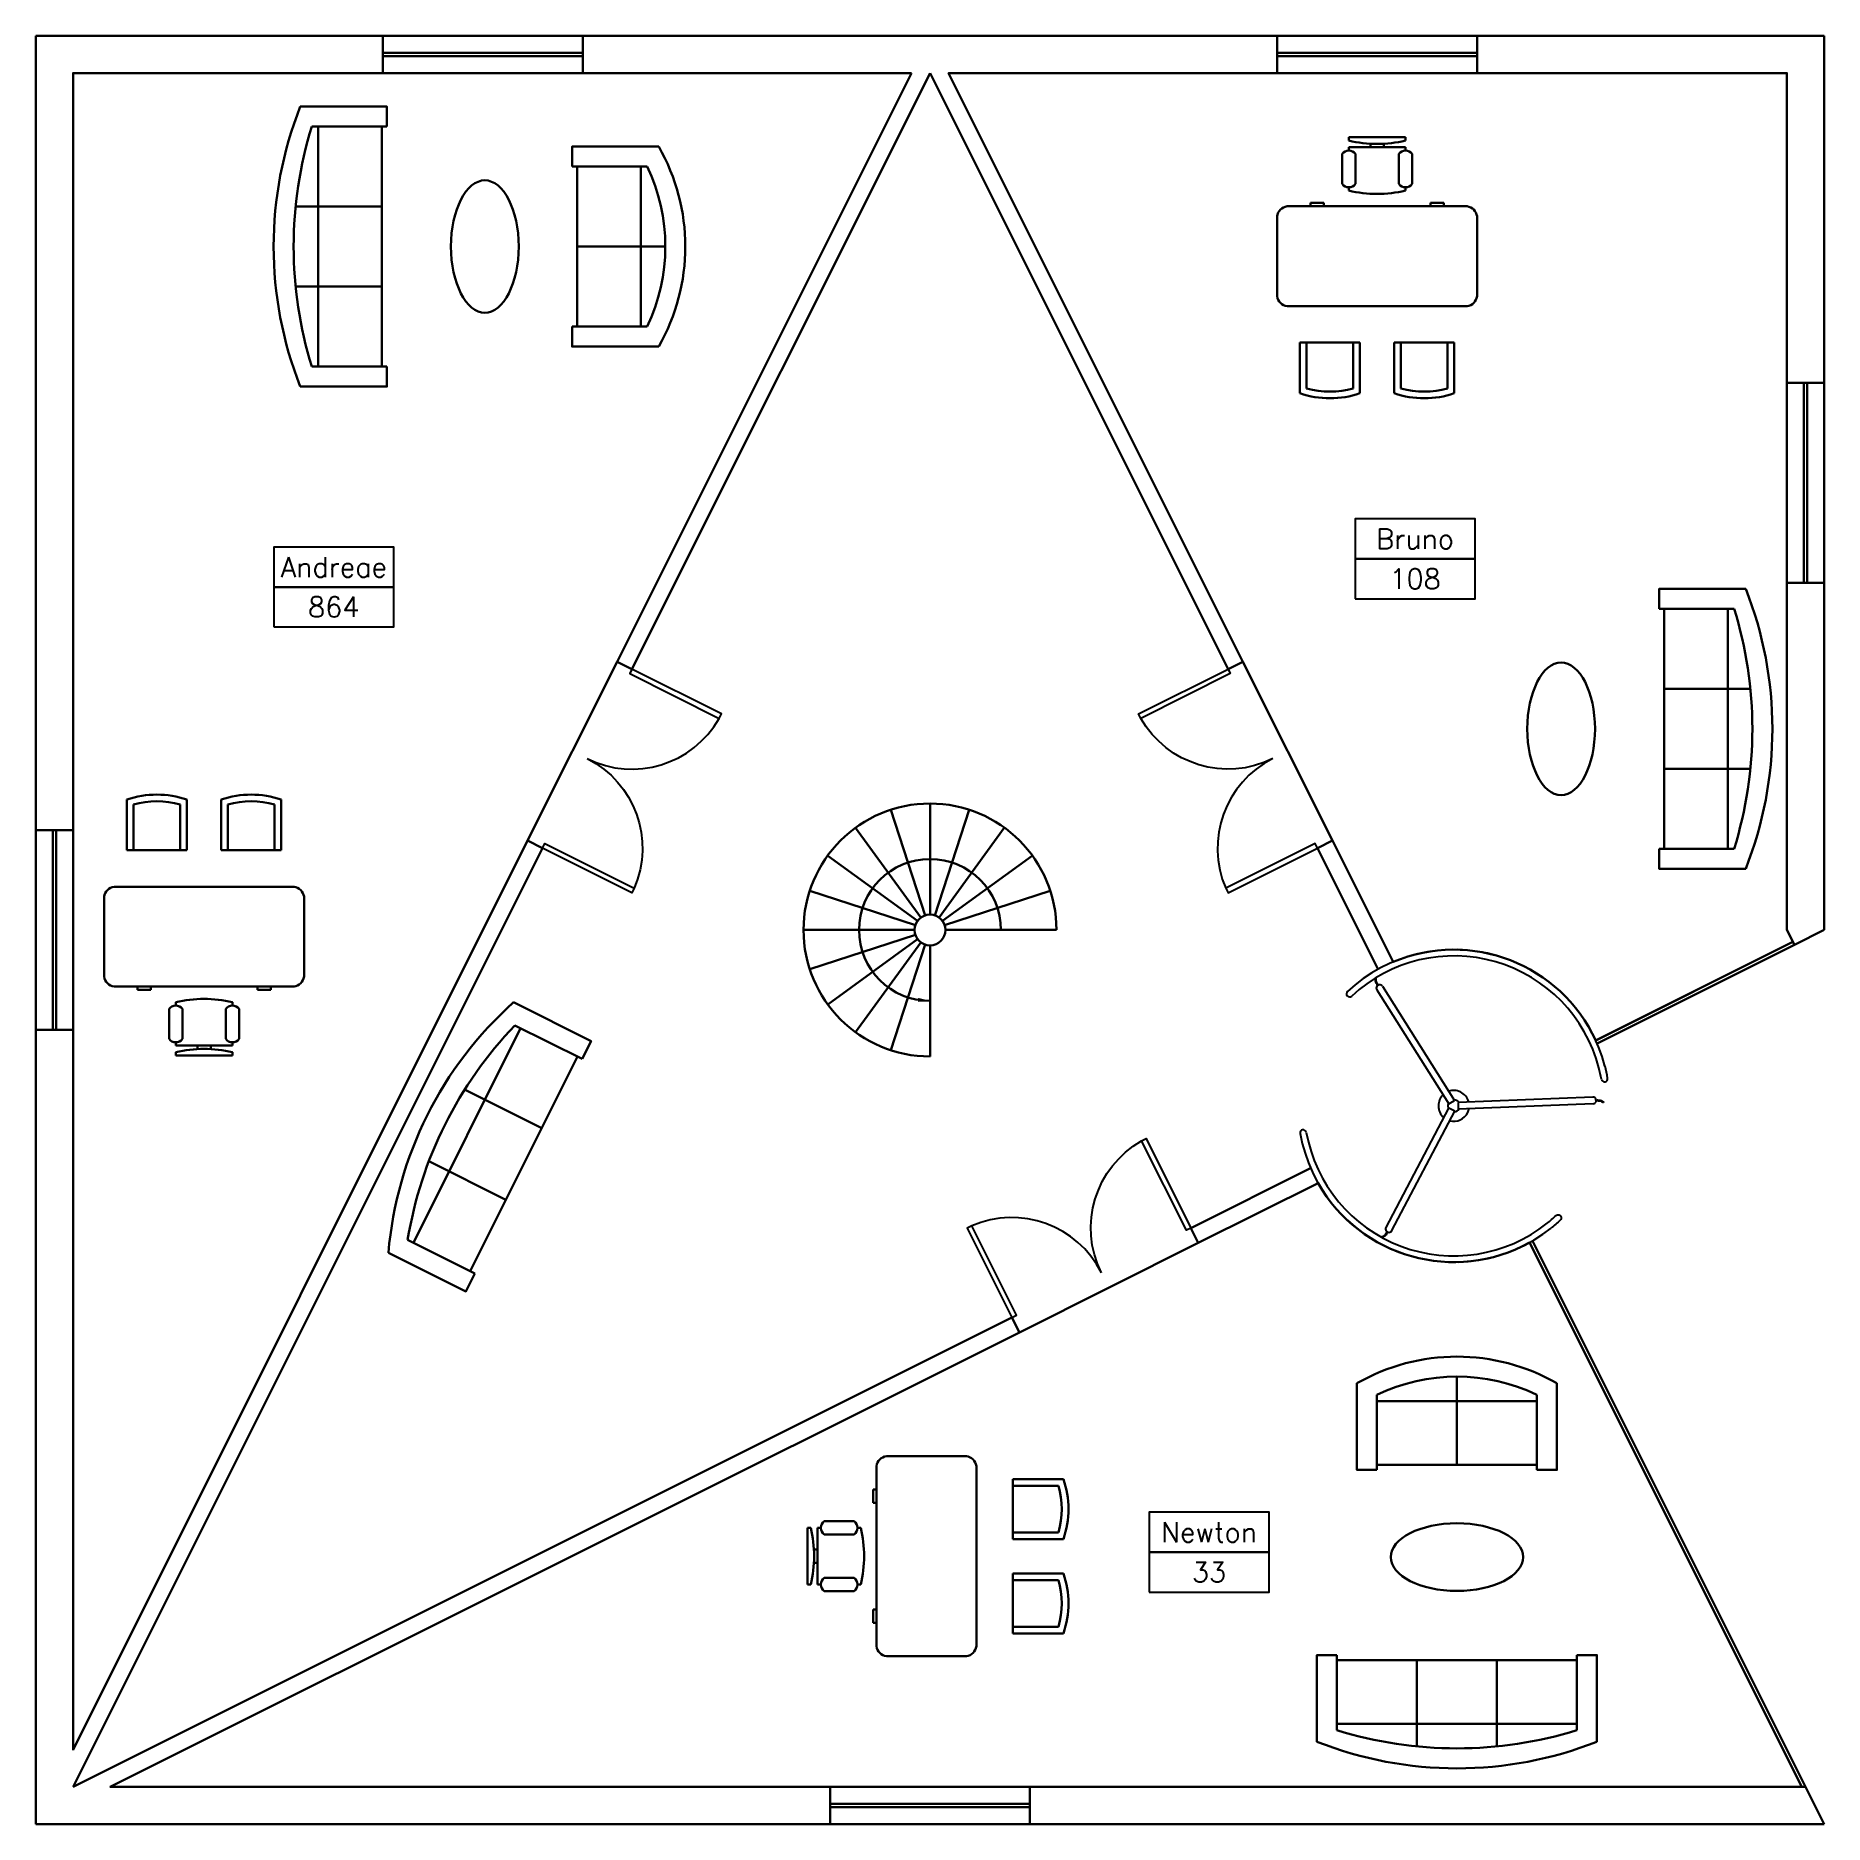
# Model space of a CAD drawing. Header units: inches. Extents: x 0 to 537, y 0 to 537.
import ezdxf
from ezdxf.enums import TextEntityAlignment as Align

# ---------------------------------------------------------------- set-up
doc = ezdxf.new("R2010")
doc.units = ezdxf.units.IN
doc.header["$MEASUREMENT"] = 0
for name, color, linetype, lineweight in [('Area', 6, 'Continuous', 30), ('Furniture', 140, 'Continuous', 30), ('Glass', 160, 'Continuous', 30), ('Stair', 40, 'Continuous', 30), ('Wall', 1, 'Continuous', 30)]:
    doc.layers.add(name, color=color, linetype=linetype, lineweight=lineweight)
doc.layers.add('Door', color=114, linetype='Continuous')
doc.layers.add('Symbol', color=2, linetype='Continuous')
doc.styles.add('Annotative', font='romans.shx', dxfattribs={"height": 0.125})

# ---------------------------------------------------------------- blocks, each defined once
blk = doc.blocks.new('RevolvingDoor')
at = {"layer": 'Door'}
for p, q in [((-15.68, 38.73), (-1.4, 0.86)), ((-14.67, 40.1), (-15.44, 39.8)), ((-15.29, 42.32, 0), (-15.11, 42.26, 0)), ((-13.79, 39.44), (0.49, 1.57)), ((-1.4, 0.86), (0.49, 1.57)), ((1.44, 0.79), (1.12, -1.21)), ((41.38, -5.79), (1.44, 0.79)), ((-27.27, -31.66), (-1.6, -0.36)), ((-25.7, -32.94), (-0.04, -1.64)), ((-0.04, -1.64), (-1.6, -0.36)), ((41.05, -7.78), (1.12, -1.21)), ((42.06, -7.34), (42.19, -6.53)), ((44.3, -7.92, 0), (44.16, -8.05, 0)), ((-29.01, -34.4, 0), (-29.05, -34.22, 0)), ((-27.39, -32.75), (-26.75, -33.28))]:
    blk.add_line(p, q, dxfattribs=at)
for points in [[(-21.56, 39.49, 1), (-22.45, 41.14, 0.019515), (-25.6, 39.28)], [(21.56, 39.49, -1), (22.45, 41.14, -0.019515), (25.6, 39.28)]]:
    blk.add_lwpolyline(points, format="xyb", dxfattribs=at)
for centre, radius, start, end in [((-0.01, 0), 46.87, 123.0904, 241.3861), ((0, 0.01), 45, 123.1076, 241.3736), ((-0.13, -0.08), 45, 118.4328, 122.9048), ((-14.73, 39.09), 1.01, 134.8674, 200.6506), ((-14.73, 39.09), 1.01, 20.6506, 86.4338), ((0.13, -0.08), 45, 57.0952, 61.5672), ((0, 0.01), 45, 298.6264, 56.8924), ((0.01, 0), 46.87, 298.6139, 56.9096), ((0, 0), 4.62, 173.015, 218.015), ((0, 0), 4.62, 123.2862, 173.015), ((0, 0), 1.8, 144.7899, 196.5113), ((0, 0), 4.62, 83.015, 98.015), ((0, 0), 1.8, 24.7899, 76.5113), ((0, 0), 4.62, 3.2862, 83.015), ((0, 0), 4.62, 243.2862, 288.2862), ((0, 0), 1.8, 264.7899, 316.5113), ((0, 0), 4.62, 288.2862, 338.015), ((41.22, -6.79), 1.01, 260.6506, 326.4338), ((41.22, -6.79), 1.01, 14.8674, 80.6506), ((-26.49, -32.3), 1.01, 140.6506, 206.4338), ((-26.49, -32.3), 1.01, 254.8674, 320.6506), ((-22.01, -40.32), 0.937, 241.5672, 61.5672), ((22.01, -40.32), 0.937, 118.4328, 298.4328)]:
    blk.add_arc(centre, radius, start, end, dxfattribs=at)
for points, knots in [([(-15.15, 39.92, 0), (-15.16, 39.95, 0), (-15.17, 39.99, 0), (-15.33, 40.39, 0), (-15.45, 40.77, 0), (-15.49, 41.35, 0), (-15.47, 41.54, 0), (-15.41, 41.91, 0), (-15.36, 42.09, 0), (-15.3, 42.28, 0), (-15.3, 42.3, 0), (-15.29, 42.32, 0)], [0.454705, 0.454705, 0.454705, 0.454705, 0.561512, 0.561512, 1.684535, 1.684535, 2.21588, 2.21588, 2.747224, 2.747224, 2.807617, 2.807617, 2.807617, 2.807617]), ([(-14.97, 39.98, 0), (-15.16, 40.47, 0), (-15.4, 41.23, 0), (-15.2, 41.99, 0), (-15.11, 42.26, 0)], [0.451555, 0.451555, 0.451555, 0.451555, 1.962237, 2.807618, 2.807618, 2.807618, 2.807618]), ([(42.11, -7.03, 0), (42.63, -7.1, 0), (43.4, -7.28, 0), (43.96, -7.83, 0), (44.16, -8.05, 0)], [0.451555, 0.451555, 0.451555, 0.451555, 1.962237, 2.807618, 2.807618, 2.807618, 2.807618]), ([(42.14, -6.84, 0), (42.18, -6.85, 0), (42.22, -6.85, 0), (42.64, -6.92, 0), (43.03, -7.01, 0), (43.55, -7.26, 0), (43.71, -7.37, 0), (44, -7.6, 0), (44.13, -7.74, 0), (44.27, -7.89, 0), (44.28, -7.9, 0), (44.3, -7.92, 0)], [0.454705, 0.454705, 0.454705, 0.454705, 0.561512, 0.561512, 1.684535, 1.684535, 2.21588, 2.21588, 2.747224, 2.747224, 2.807617, 2.807617, 2.807617, 2.807617]), ([(-27.14, -32.95, 0), (-27.47, -33.36, 0), (-28.01, -33.95, 0), (-28.77, -34.16, 0), (-29.05, -34.22, 0)], [0.451555, 0.451555, 0.451555, 0.451555, 1.962237, 2.807618, 2.807618, 2.807618, 2.807618]), ([(-27, -33.07, 0), (-27.02, -33.1, 0), (-27.04, -33.13, 0), (-27.32, -33.47, 0), (-27.59, -33.76, 0), (-28.07, -34.08, 0), (-28.24, -34.17, 0), (-28.59, -34.3, 0), (-28.77, -34.35, 0), (-28.97, -34.39, 0), (-28.99, -34.4, 0), (-29.01, -34.4, 0)], [0.454705, 0.454705, 0.454705, 0.454705, 0.561512, 0.561512, 1.684535, 1.684535, 2.21588, 2.21588, 2.747224, 2.747224, 2.807617, 2.807617, 2.807617, 2.807617])]:
    blk.add_open_spline(points, degree=3, knots=knots, dxfattribs=at)
blk = doc.blocks.new('Door')
blk.add_lwpolyline([(0, 0), (1.5, 0), (1.5, 30), (0, 30)], close=True)
blk.add_arc((-0.07, -0.03), 30.07, 0.0552, 87.0072)
blk = doc.blocks.new('Sofa - Roundback 7 ft.')
at = {"linetype": 'Continuous'}
for p, q in [((-12.00002, -32.4421), (-12.00003, -6.5971)), ((11.99997, -32.4421), (11.99998, -6.5971)), ((-36.000027, -34), (-36.000027, -11.4696)), ((-35.999844, -13.3819), (35.9998, -13.3819)), ((35.99998, -34), (35.99998, -11.4696)), ((-36.000027, -32.4421), (35.99998, -32.4421))]:
    blk.add_line(p, q, dxfattribs=at)
for points in [[(-36.000027, -34), (-42.000027, -34), (-42.000027, -8)], [(41.99998, -8), (41.99998, -34), (35.99998, -34)]]:
    blk.add_lwpolyline(points, dxfattribs=at)
for centre, radius, start, end in [((0, -114.25), 114.25, 68.43141, 111.5686), ((-0.00001, -127.1968), 121.1968, 72.72033, 107.2797)]:
    blk.add_arc(centre, radius, start, end, dxfattribs=at)
blk = doc.blocks.new('Chair - Desk')
at = {"linetype": 'Continuous'}
for p, q in [((-8.5, 0), (-8.5, -1)), ((-8.5, 0), (8.5, 0)), ((8.5, 0), (8.5, -1)), ((-10.5, -5), (-10.5, -14)), ((-8.5, -3), (-8.5, -4)), ((-8.5, -3), (8.5, -3)), ((-6.5, -14), (-6.5, -5)), ((-2, -3), (-2, -1.9355)), ((2, -1.9576), (2, -3)), ((6.5, -5), (6.5, -14)), ((8.5, -3), (8.5, -4)), ((10.5, -14), (10.5, -5)), ((-8.5, -15), (-8.5, -16)), ((8.5, -15), (8.5, -16))]:
    blk.add_line(p, q, dxfattribs=at)
for centre, radius, start, end in [((-8.5, -6.5), 2.5, 36.8699, 143.1301), ((0, 34.625), 36.625, 256.5803, 283.4197), ((8.5, -6.5), 2.5, 36.8699, 143.1301), ((-8.5, -12.5), 2.5, 216.8699, 323.1301), ((0, 19.625), 36.625, 256.5803, 283.4197), ((8.5, -12.5), 2.5, 216.8699, 323.1301)]:
    blk.add_arc(centre, radius, start, end, dxfattribs=at)
blk = doc.blocks.new('Desk')
at = {"linetype": 'Continuous'}
for p, q in [((-26.999995, 0), (26.999995, 0)), ((-29.999995, -27), (-29.999995, -3)), ((29.999995, -3), (29.999995, -27)), ((26.999995, -30), (-26.999995, -30)), ((-20.000005, -30), (-20.000005, -31)), ((-20.000005, -31), (-16.000005, -31)), ((-16.000005, -31), (-16.000005, -30)), ((15.999995, -31), (15.999995, -30)), ((19.999995, -31), (15.999995, -31)), ((19.999995, -30), (19.999995, -31))]:
    blk.add_line(p, q, dxfattribs=at)
for centre, start, end in [((-26.499995, -3.5), 98.1301, 171.8699), ((26.499995, -3.5), 8.130102, 81.8699), ((-26.499995, -26.5), 188.1301, 261.8699), ((26.499995, -26.5), 278.1301, 351.8699)]:
    blk.add_arc(centre, 3.535534, start, end, dxfattribs=at)
blk = doc.blocks.new('Seat')
for p, q in [((-9, 15.21), (-9, 0)), ((-7, 13.74), (-7, 0)), ((7, 0), (7, 13.74)), ((9, 0), (9, 15.21)), ((9, 0), (-9, 0))]:
    blk.add_line(p, q)
for radius, start, end in [(27.75, 71.0754, 108.9246), (25.75, 74.2259, 105.7741)]:
    blk.add_arc((0, -11.04), radius, start, end)
blk = doc.blocks.new('Sofa - Roundback Loveseat 5 ft.')
at = {"linetype": 'Continuous'}
for p, q in [((0, -32.44198), (0, -5.99998)), ((-24, -33.99998), (-24, -11.46958)), ((-23.9998, -13.38178), (23.99986, -13.38178)), ((24.00004, -33.99998), (24.00004, -11.46958)), ((-24, -32.44198), (24.00004, -32.44198))]:
    blk.add_line(p, q, dxfattribs=at)
for points in [[(-24, -33.99998), (-30, -33.99998), (-30, -7.99998)], [(30.00004, -7.99998), (30.00004, -33.99998), (24.00004, -33.99998)]]:
    blk.add_lwpolyline(points, dxfattribs=at)
for centre, radius, start, end in [((0, -60.24998), 60.24998, 60.13715, 119.8628), ((0, -61.38438), 55.38444, 64.32083, 115.6792)]:
    blk.add_arc(centre, radius, start, end, dxfattribs=at)
blk = doc.blocks.new('Employee Data')
for points in [[(0, 12), (36, 12), (36, 24), (0, 24)], [(0, 0), (36, 0), (36, 12), (0, 12)]]:
    blk.add_lwpolyline(points, close=True)
at = {"style": 'Annotative'}
for tag, p in [('NAME', (18, 18)), ('IDNO', (18, 6))]:
    blk.add_attdef(tag, text='', height=6, dxfattribs=at).set_placement(p, align=Align.MIDDLE_CENTER)

msp = doc.modelspace()

# ---------------------------------------------------------------- linework, layer by layer
at = {"layer": 'Area'}
msp.add_lwpolyline([(262.74, 525.47), (11.18, 525.47), (11.18, 22.36), (147.58, 295.16), (174.41, 348.83)], close=True, dxfattribs=at)
for points in [[(525.47, 525.47), (273.92, 525.47), (362.24, 348.83), (389.08, 295.16), (407.29, 258.74, -0.404916), (468.1, 235.17), (527.26, 264.75), (525.47, 268.33)], [(448.26, 174.56, -0.411145), (384.78, 192.39), (348.83, 174.41), (295.16, 147.58), (22.36, 11.18), (529.95, 11.18)]]:
    msp.add_lwpolyline(points, format="xyb", close=True, dxfattribs=at)
at = {"layer": 'Furniture', "extrusion": (0, 0, -1)}
for centre, major_axis in [((134.75, 473.41), (0, -19.87)), ((457.71, 328.7), (0, 19.87))]:
    msp.add_ellipse(centre, major_axis=major_axis, ratio=0.511392, dxfattribs=at)
at = {"layer": 'Furniture'}
msp.add_ellipse((426.44, 80.15), major_axis=(-19.87, 0), ratio=0.511392, dxfattribs=at)
at = {"layer": 'Glass'}
for p, q in [((164.16, 531.57), (104.16, 531.57)), ((372.49, 531.57), (432.49, 531.57)), ((164.16, 530.57), (104.16, 530.57)), ((372.49, 530.57), (432.49, 530.57)), ((530.57, 372.49), (530.57, 432.49)), ((531.57, 372.49), (531.57, 432.49)), ((5.09, 238.33), (5.09, 298.33)), ((6.09, 238.33), (6.09, 298.33)), ((468.06, 235.15), (527.26, 264.75)), ((468.51, 234.25), (527.71, 263.86)), ((529.95, 11.18), (448.23, 174.61)), ((531.07, 11.18), (449.13, 175.06)), ((238.33, 6.09), (298.33, 6.09)), ((238.33, 5.09), (298.33, 5.09))]:
    msp.add_line(p, q, dxfattribs=at)
at = {"layer": 'Stair'}
for p, q in [((268.33, 272.94), (268.33, 306.27)), ((266.9, 272.72), (256.6, 304.42)), ((269.75, 272.72), (280.05, 304.42)), ((265.61, 272.06), (246.02, 299.03)), ((271.04, 272.06), (290.63, 299.03)), ((264.59, 271.04), (237.63, 290.63)), ((272.06, 271.04), (299.03, 290.63)), ((263.94, 269.75), (232.24, 280.05)), ((272.72, 269.75), (304.42, 280.05)), ((263.71, 268.33), (230.38, 268.33)), ((263.94, 266.9), (232.24, 256.6)), ((264.59, 265.61), (237.63, 246.02)), ((265.61, 264.59), (246.02, 237.63)), ((266.9, 263.94), (256.6, 232.24)), ((268.33, 263.71), (268.33, 230.38)), ((272.94, 268.33), (306.27, 268.33))]:
    msp.add_line(p, q, dxfattribs=at)
msp.add_arc((268.33, 268.33), 37.95, 0, 270, dxfattribs=at)
at = {"layer": 'Stair', "color": 7}
msp.add_arc((268.33, 268.33), 21.28, 0, 270, dxfattribs=at)
msp.add_solid([(264.79, 247.96), (268.33, 247.05), (264.69, 246.76)], dxfattribs=at)
at = {"layer": 'Wall'}
for p, q in [((536.66, 536.66), (0, 536.66)), ((0, 536.66), (0, 0)), ((104.16, 536.66), (104.16, 525.47)), ((164.16, 536.66), (164.16, 525.47)), ((372.49, 536.66), (372.49, 525.47)), ((432.49, 536.66), (432.49, 525.47)), ((536.66, 268.33), (536.66, 536.66)), ((262.74, 525.47), (174.41, 348.83)), ((268.33, 525.47), (178.89, 346.59)), ((357.77, 346.59), (268.33, 525.47)), ((362.24, 348.83), (273.92, 525.47)), ((536.66, 432.49), (525.47, 432.49)), ((536.66, 372.49), (525.47, 372.49)), ((174.41, 348.83), (178.89, 346.59)), ((362.24, 348.83), (357.77, 346.59)), ((0, 298.33), (11.18, 298.33)), ((389.08, 295.16), (384.6, 292.92)), ((407.29, 258.74), (389.08, 295.16)), ((147.58, 295.16), (11.18, 22.36)), ((152.05, 292.92), (11.18, 11.18)), ((147.58, 295.16), (152.05, 292.92)), ((402.82, 256.5), (384.6, 292.92)), ((525.47, 268.33), (527.71, 263.86)), ((527.71, 263.86), (536.66, 268.33)), ((0, 238.33), (11.18, 238.33)), ((346.59, 178.89), (382.54, 196.86)), ((348.83, 174.41), (384.78, 192.39)), ((348.83, 174.41), (346.59, 178.89)), ((11.18, 11.18), (292.92, 152.05)), ((295.16, 147.58), (292.92, 152.05)), ((22.36, 11.18), (295.16, 147.58)), ((238.33, 0), (238.33, 11.18)), ((298.33, 0), (298.33, 11.18)), ((536.66, 0), (531.07, 11.18)), ((0, 0), (536.66, 0))]:
    msp.add_line(p, q, dxfattribs=at)
for points in [[(262.74, 525.47), (11.18, 525.47), (11.18, 22.36)], [(525.47, 268.33), (525.47, 525.47), (273.92, 525.47)], [(22.36, 11.18), (531.07, 11.18)]]:
    msp.add_lwpolyline(points, dxfattribs=at)
msp.add_lwpolyline([(11.18, 11.18), (11.18, 11.18)], close=True, dxfattribs=at)
msp.add_circle((268.33, 268.33), 4.62, dxfattribs=at)

# ---------------------------------------------------------------- block references
at = {"layer": 'Door'}
for name, p, xscale, yscale, zscale, rotation in [('Door', (178.89, 346.59), 0.9999979999999999, 0.9999979999999999, 0.9999979999999999, 243.4349488229212), ('Door', (357.77, 346.59), -0.9999979999999999, 0.999998, 0.999998, 116.565051177075), ('Door', (152.05, 292.92), -0.999998, 0.999998, 0.999998, 243.4349488229211), ('Door', (384.6, 292.92), 0.999998, 0.999998, 0.999998, 116.565051177075), ('RevolvingDoor', (425.52, 215.56), 0.999998, 0.999998, 0.999998, 251.565051177078), ('Door', (346.59, 178.89), -0.999998, 0.999998, 0.999998, 26.56505117707619), ('Door', (292.92, 152.05), 0.999998, 0.999998, 0.999998, 26.56505117707648)]:
    msp.add_blockref(name, p, dxfattribs=dict(at, xscale=xscale, yscale=yscale, zscale=zscale, rotation=rotation))
at = {"layer": 'Furniture', "yscale": 0.999998, "zscale": 0.999998}
for name, p, xscale, rotation in [('Sofa - Roundback 7 ft.', (71.37, 473.41), -0.999998, 90), ('Sofa - Roundback Loveseat 5 ft.', (194.91, 473.41), -0.999998, 270), ('Desk', (402.49, 455.5), 0.999998, 180), ('Seat', (388.34, 444.58), 0.999998, 180), ('Seat', (416.64, 444.58), -0.999998, 180), ('Sofa - Roundback 7 ft.', (521.09, 328.7), -0.999998, 270.0000000000001), ('Chair - Desk', (50.49, 230.64), -0.999998, 180), ('Sofa - Roundback 7 ft.', (117.43, 212.65), 0.999998, 63.43494882292206), ('Desk', (282.25, 80.43), 0.999998, 270), ('Seat', (293.16, 94.58), -0.999998, 270), ('Chair - Desk', (231.56, 80.43), 0.999998, 89.99999999999999), ('Seat', (293.16, 66.28), 0.999998, 270), ('Sofa - Roundback 7 ft.', (426.44, 16.76), 0.999998, 179.9999999999999)]:
    msp.add_blockref(name, p, dxfattribs=dict(at, xscale=xscale, rotation=rotation))
for name, p, xscale in [('Chair - Desk', (402.49, 506.19), 0.999998), ('Seat', (36.34, 292.24), -0.999998), ('Seat', (64.64, 292.24), 0.999998), ('Desk', (50.49, 281.33), -0.999998), ('Sofa - Roundback Loveseat 5 ft.', (426.44, 140.3), 0.999998)]:
    msp.add_blockref(name, p, dxfattribs=dict(at, xscale=xscale))
at = {"layer": 'Symbol'}
for p, values in [((395.89, 367.7), {'NAME': 'Bruno', 'IDNO': '108'}), ((71.43, 359.25), {'NAME': 'Andreae', 'IDNO': '864'}), ((334.07, 69.66), {'NAME': 'Newton', 'IDNO': '33'})]:
    msp.add_blockref('Employee Data', p, dxfattribs=at).add_auto_attribs(values)

doc.saveas('drawing.dxf')
